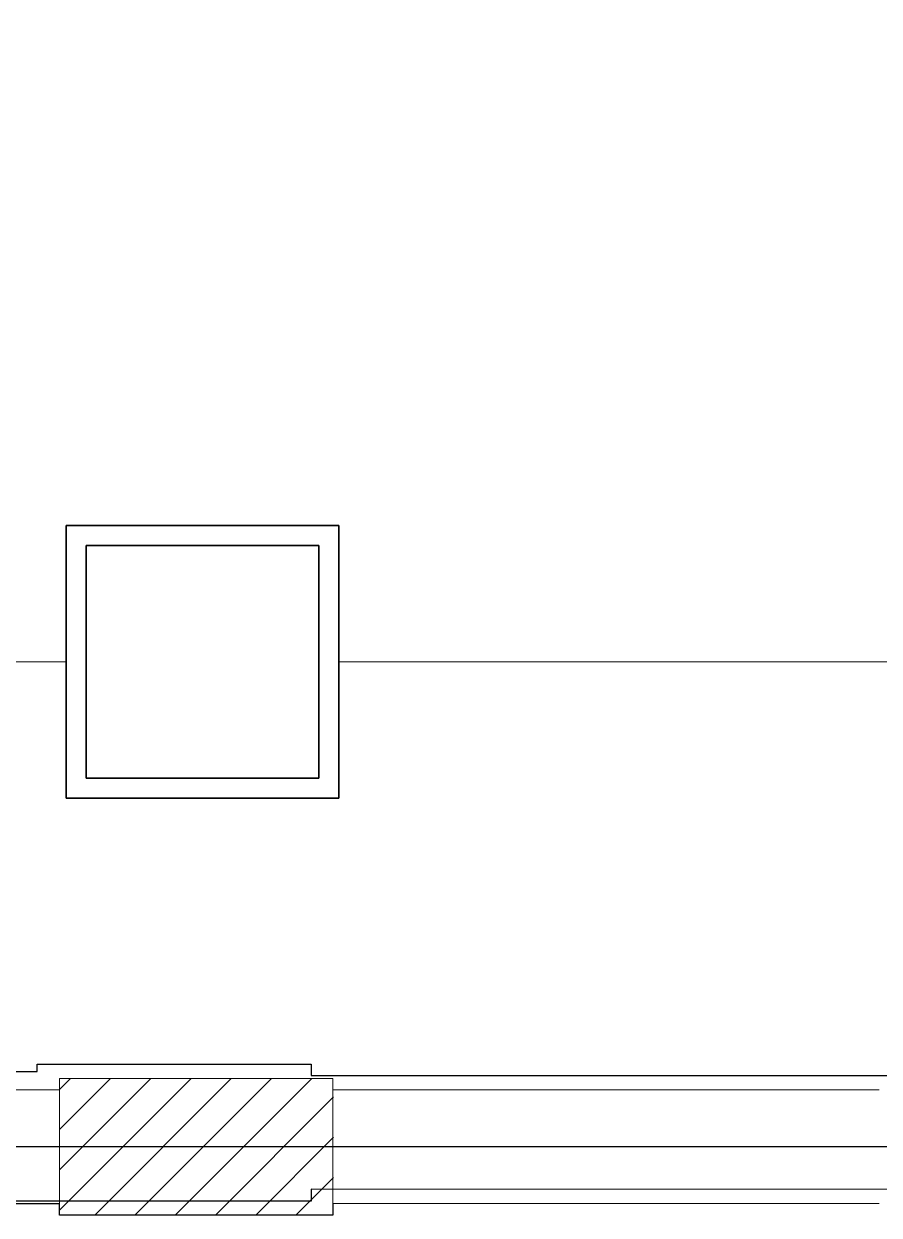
# Model space of a CAD drawing. Header units: inches. Extents: x 0 to 46333, y 12439 to 30520.
# Drawn here: x 11272 to 13151, y 21846 to 24461 of the extents above; entities that cross this region are included whole.
import ezdxf

# ---------------------------------------------------------------- set-up
doc = ezdxf.new("R2010")
doc.units = ezdxf.units.IN
doc.header["$MEASUREMENT"] = 0
for name, color, linetype, lineweight in [('COLUMNS', 5, 'Continuous', 0), ('COLUMNS1', 4, 'Continuous', 0), ('EQUIP', 6, 'Continuous', 0), ('WALL', 7, 'Continuous', 0), ('WIRING', 3, 'Continuous', 0)]:
    doc.layers.add(name, color=color, linetype=linetype, lineweight=lineweight)
doc.layers.add('DLX_FL1_CONT', color=7, linetype='Continuous', true_color=0x969696)
doc.layers.add('DLX_FL1_LUM', color=7, linetype='Continuous', true_color=0xffd400)
for name, color, linetype in [('HATCH', 1, 'Continuous'), ('R2V', 6, 'Continuous'), ('v.p', 7, 'Continuous')]:
    doc.layers.add(name, color=color, linetype=linetype)

# ---------------------------------------------------------------- blocks, each defined once
blk = doc.blocks.new('first floor civil')
at = {"layer": 'HATCH', "linetype": 'Continuous', "extrusion": (0, 0, -1)}
h = blk.add_hatch(dxfattribs=at)
h.set_pattern_fill('ANSI31', color=9, style=0)
h.set_pattern_definition([(315, (-3004965.02, -10242692.323), (44.19417382, 44.19417382), [])])
h.paths.add_polyline_path([(-594667.8, 128041.1), (-594667.7, 127791.4), (-594667.7, 127791.4), (-594667.7, 127741.1), (-594418, 127741.1), (-594418, 127741.1), (-594065.7, 127741.2), (-594065.5, 128041.2)])
at = {"layer": 'COLUMNS', "color": 9}
for p, q in [((594065.7, 127991.2), (594065.7, 128041.2)), ((594065.7, 128041.2), (594665.7, 128041.2)), ((594665.7, 127741.2), (594665.7, 128041.2)), ((594065.7, 127741.2), (594240.3, 127741.2)), ((594490.3, 127741.2), (594665.7, 127741.2))]:
    blk.add_line(p, q, dxfattribs=at)
at = {"layer": 'COLUMNS1', "color": 9}
for p, q in [((594065.7, 127741.2), (594065.7, 127991.2)), ((594240.3, 127741.2), (594490.3, 127741.2))]:
    blk.add_line(p, q, dxfattribs=at)
at = {"layer": 'EQUIP', "color": 9, "linetype": 'Continuous', "lineweight": -3}
for p, q in [((594065.7, 127766.2), (590665.7, 127766.5)), ((594065.7, 127741.2), (594065.7, 127766.2)), ((594665.7, 127766.5), (594665.7, 127741.2)), ((594665.7, 127741.2), (594065.7, 127741.2))]:
    blk.add_line(p, q, dxfattribs=at)
at = {"layer": 'R2V', "color": 9, "linetype": 'Continuous'}
blk.add_lwpolyline([(602365.7, 127891.2), (582865.7, 127891.1), (582866.1, 135391.1), (602366.1, 135391.2)], close=True, dxfattribs=at)
at = {"layer": 'WALL', "color": 9}
for p, q in [((594065.7, 128016.2), (593815.7, 128016.2)), ((595865.8, 128016.4), (594665.7, 128016.5)), ((594065.7, 127766.2), (593815.8, 127766.2)), ((595865.9, 127766.4), (594665.7, 127766.5))]:
    blk.add_line(p, q, dxfattribs=at)

msp = doc.modelspace()

# ---------------------------------------------------------------- linework, layer by layer
at = {"layer": 'DLX_FL1_CONT'}
for points in [[(11301.6, 22161.5, 0), (11301.6, 22177.3, 0)], [(11301.6, 22177.3, 0), (11903, 22177.3, 0)], [(11903, 22177.3, 0), (11903, 22152.6, 0)], [(7893.7, 22161.5, 0), (11301.6, 22161.5, 0)], [(11903, 22152.6, 0), (15310.9, 22152.6, 0)], [(15310.9, 21902.2, 0), (11903, 21902.8, 0)], [(11903, 21902.8, 0), (11903, 21876.6, 0)], [(11903, 21876.6, 0), (7893.7, 21876.6, 0)]]:
    msp.add_polyline3d(points, dxfattribs=at)
at = {"layer": 'DLX_FL1_LUM'}
for points in [[(11365.5, 23359.9, 0), (11365.5, 22761.5, 0)], [(11365.5, 22761.5, 0), (11365.5, 23359.9, 0)], [(11365.5, 23359.9, 0), (11365.5, 23359.9, 0)], [(11963.9, 23359.9, 0), (11365.5, 23359.9, 0)], [(11365.5, 23359.9, 0), (11365.5, 23359.9, 0)], [(11365.5, 23359.9, 0), (11963.9, 23359.9, 0)], [(11365.5, 23359.9, 0), (11963.9, 23359.9, 0)], [(11365.5, 22761.5, 0), (11365.5, 23359.9, 0)], [(11963.9, 23359.9, 0), (11365.5, 23359.9, 0)], [(11365.5, 23359.9, 0), (11365.5, 22761.5, 0)], [(11963.9, 22761.5, 0), (11963.9, 23359.9, 0)], [(11963.9, 23359.9, 0), (11963.9, 23359.9, 0)], [(11963.9, 23359.9, 0), (11963.9, 22761.5, 0)], [(11963.9, 23359.9, 0), (11963.9, 23359.9, 0)], [(11963.9, 23359.9, 0), (11963.9, 22761.5, 0)], [(11963.9, 22761.5, 0), (11963.9, 23359.9, 0)], [(11409.1, 23316.3, 0), (11409.1, 22805.1, 0)], [(11920.3, 23316.3, 0), (11409.1, 23316.3, 0)], [(11409.1, 22805.1, 0), (11409.1, 23316.3, 0)], [(11409.1, 23316.3, 0), (11920.3, 23316.3, 0)], [(11920.3, 22805.1, 0), (11920.3, 23316.3, 0)], [(11920.3, 23316.3, 0), (11920.3, 22805.1, 0)], [(11409.1, 22805.1, 0), (11920.3, 22805.1, 0)], [(11920.3, 22805.1, 0), (11409.1, 22805.1, 0)], [(11365.5, 22761.5, 0), (11365.5, 22761.5, 0)], [(11365.5, 22761.5, 0), (11963.9, 22761.5, 0)], [(11963.9, 22761.5, 0), (11365.5, 22761.5, 0)], [(11365.5, 22761.5, 0), (11365.5, 22761.5, 0)], [(11963.9, 22761.5, 0), (11365.5, 22761.5, 0)], [(11365.5, 22761.5, 0), (11963.9, 22761.5, 0)], [(11963.9, 22761.5, 0), (11963.9, 22761.5, 0)], [(11963.9, 22761.5, 0), (11963.9, 22761.5, 0)]]:
    msp.add_polyline3d(points, dxfattribs=at)
at = {"layer": 'WIRING'}
for p, q in [((9416.3, 23060.7), (11365.5, 23060.7)), ((11963.9, 23060.7), (13913.1, 23060.7))]:
    msp.add_line(p, q, dxfattribs=at)

# ---------------------------------------------------------------- block references
at = {"layer": 'v.p', "color": 1, "linetype": 'Continuous'}
msp.add_blockref('first floor civil', (-582715.1, -105895.1), dxfattribs=at)

doc.saveas('drawing.dxf')
